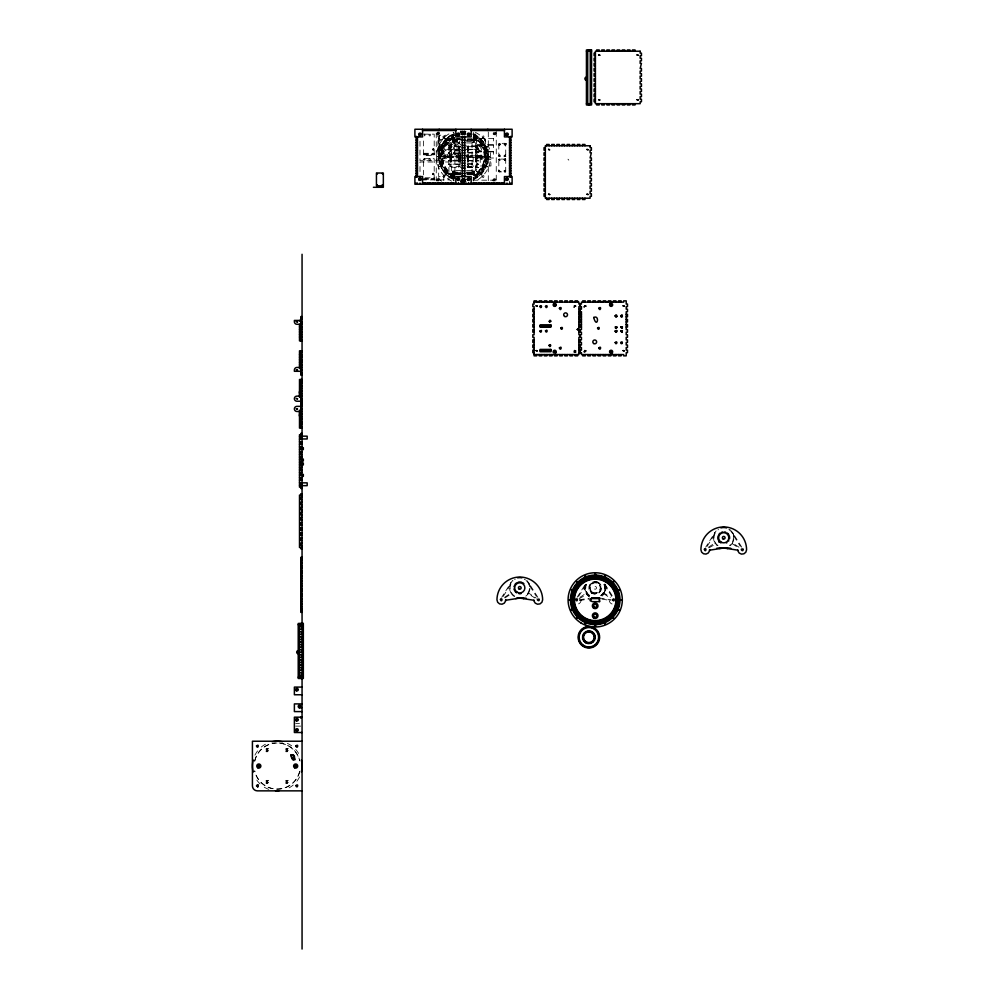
<?xml version="1.0" encoding="UTF-8"?>
<svg xmlns="http://www.w3.org/2000/svg" width="999" height="999" viewBox="0 0 999 999"><rect width="100%" height="100%" fill="white"/><g stroke="black" fill="none" stroke-linecap="round" stroke-linejoin="round"><path stroke-width="0.75" stroke-dasharray="5 3.75" d="M459.403 157.517L459.403 163.661M459.39 146.516L459.39 155.981M441.258 155.956C441.471 147.627 446.803 139.723 454.445 136.401A22.253 22.253 0 0 0 441.258 155.956C440.846 164.823 446.303 173.551 454.445 177.073A22.253 22.253 0 0 1 448.039 172.752M485.751 157.517C485.526 165.322 480.869 172.777 473.951 176.386A22.253 22.253 0 0 0 485.751 157.517C486.113 149.188 481.343 140.934 473.951 137.088A22.253 22.253 0 0 1 478.958 140.722M605.382 588.935L604.944 584.69A10.265 10.265 0 0 1 601.773 595.716L604.407 592.357L605.406 588.211M425.05 135.252L424.625 134.253M423.801 159.528L424.55 159.428L423.851 159.728M432.317 149.5C435.027 146.416 433.803 152.572 432.467 149.738M432.967 149.4L433.603 149.775L433.116 149.276M442.694 176.573L443.781 175.487L444.88 176.573L443.781 177.66L442.694 176.573L438.673 176.573L438.673 131.93M581.156 599.875L581.006 601.011A4.396 4.396 0 0 1 576.76 604.27M509.602 586.788L509.702 586.076A11.064 10.602 32.3 0 1 510.926 582.742L501.698 597.34M713.548 536.688L713.648 535.988A11.064 10.602 32.3 0 1 714.859 532.642L705.644 547.252M439.185 146.803L440.072 146.915L439.185 146.915M603.246 594.155L603.995 593.056L610.426 597.315M731.33 530.919A10.24 10.24 0 0 1 732.592 542.882L731.792 544.068M738.973 547.227L732.529 542.969L732.117 543.618L738.548 547.864M503.171 596.465L509.702 586.113M577.097 597.34L585.551 583.953M578.558 596.465L585.102 586.113A11.064 10.602 32.3 0 1 585.451 584.69M707.105 546.366L713.636 536.013M527.847 594.155L528.596 593.056L536.313 598.164M730.306 545.604A10.24 10.24 0 0 0 732.205 543.481L732.529 542.969M526.898 580.494A10.24 10.24 0 0 1 528.646 592.969C526.685 593.731 532.767 596.041 534.602 597.951M528.171 593.706L528.271 593.581A10.24 10.24 0 0 1 525.799 596.141M603.671 593.581L610.002 597.951M463.886 131.131L463.111 131.131M463.111 182.367L463.886 182.367M445.054 140.135L446.266 138.898M424.687 135.914L424.687 134.141M437.537 132.343C435.364 134.615 440.721 134.615 438.561 132.343M432.892 173.239C432.742 177.934 435.289 170.617 432.467 174.251M433.504 174.288L433.566 173.789M438.561 181.069C440.721 178.809 435.364 178.809 437.537 181.069M493.943 132.343C491.77 134.64 497.152 134.59 494.967 132.343M494.967 181.069C497.14 178.796 491.77 178.796 493.943 181.069M504.545 597.315L510.976 593.056L511.725 594.155A10.24 10.24 0 0 0 514.36 596.54M504.97 597.951L511.388 593.706M579.932 597.315L586.376 593.056M579.07 598.801L587.112 594.155M708.478 547.227L714.922 542.969A10.24 10.24 0 0 1 716.121 530.919M708.903 547.864L715.659 544.068A10.24 10.24 0 0 0 717.145 545.604M453.946 137.2C437.924 144.056 437.924 169.443 453.946 176.286M472.902 177.834C490.159 171.154 491.096 144.218 474.35 136.351M454.32 134.028C444.68 137.787 438.211 148.139 439.061 158.454C439.423 163.574 441.433 168.556 444.73 172.49C445.017 174.675 456.63 180.881 453.534 179.121C433.191 171.753 435.914 139.498 454.32 134.028A24.5 24.5 0 0 0 454.32 179.458M473.064 179.283C492.619 172.203 492.619 141.284 473.064 134.203M432.892 148.726L433.791 148.726M460.826 157.555L460.826 158.391M494.567 180.594L494.567 179.758M455.619 135.04C436.501 140.859 435.464 170.692 454.12 177.834M460.814 170.492L454.92 170.567M579.308 599.775L588.623 598.326M579.432 600.524L591.296 598.688M433.104 173.152L434.203 174.251L432.704 174.65M461.363 132.355L465.634 132.355L464.36 132.268M462.649 132.268L460.939 132.38A24.5 24.5 0 0 1 466.058 132.38M461.788 131.993L463.474 131.93M465.122 179.77L461.9 179.77M460.864 131.393L466.058 131.294M460.939 131.806L466.058 131.806M460.389 131.93L465.034 131.93M462.225 132.442L464.785 132.442M473.326 132.43L473.326 133.317M462.699 133.928L464.298 133.928M472.689 134.103L475.749 134.103L475.749 140.597L465.022 140.597M423.489 134.153L434.203 134.153L434.203 155.594L423.489 155.594L423.489 138.586M461.151 138.849L454.92 138.849L454.92 174.663L461.151 174.663M467.395 138.849L472.065 138.849L472.065 174.663L467.395 174.663M454.92 139.298L461.151 139.298M467.37 139.298L472.04 139.298A2.56 2.547 0 0 0 471.978 138.636M461.151 139.361L452.36 139.361L452.36 142.42L454.92 142.42M467.395 139.361L474.625 139.361L474.625 142.42L472.065 142.42M452.36 140.372L461.151 140.372M467.395 140.372L474.625 140.372M452.36 141.396L460.427 141.396M466.57 141.396L474.625 141.396M454.92 142.932L460.814 143.019M466.57 142.932L472.065 142.932M460.564 146.516L448.339 146.004L478.733 146.004L467.544 146.516M467.07 146.703L477.235 146.703L477.235 156.418M465.022 149.301L475.749 149.301L475.749 155.794L465.022 155.794M467.033 149.338L478.733 149.338L467.544 149.85M460.751 149.85L448.339 149.85L460.751 149.85L459.39 149.388M476.623 151.361L484.802 151.361L484.802 145.217L476.623 145.217L476.685 166.983M476.623 151.873L484.802 151.873L484.802 158.004L476.623 158.004M467.033 152.66L478.733 152.66L467.544 153.172M460.751 153.172L448.339 153.172L460.751 153.172L459.39 152.71M423.489 153.297L434.203 153.297M423.489 154.058L434.203 154.058M423.489 154.82L434.203 154.82M461.101 155.981L446.79 155.981L446.79 157.517L461.101 157.517M467.12 155.981L480.294 155.981L480.294 157.517L467.12 157.517M446.79 156.493L461.301 156.543M466.521 156.543L480.269 155.981M440.671 156.743L460.452 156.743M466.545 156.743L488.261 156.743M448.401 156.955L461.301 156.955M466.521 156.955L478.596 156.955M446.79 157.005L460.589 157.005L459.915 157.967L460.676 158.966M467.532 157.005L480.269 157.517M467.544 160.34L478.733 160.851L467.033 160.851M460.764 160.851L448.351 160.851L460.764 160.851L459.403 160.389M467.544 163.661L478.733 164.173L467.033 164.173M460.764 164.173L448.351 164.173L460.764 164.173L459.403 163.711M467.07 166.658L477.235 166.658L477.235 156.93M467.544 166.983L478.733 167.495L467.544 167.495M451.336 167.295L472.065 167.295M466.57 170.567L472.065 170.567M454.92 171.079L452.36 171.079L452.36 174.151L461.151 174.263M472.065 171.079L474.625 171.079L474.625 174.151L466.695 174.151M452.36 172.103L460.427 172.103M466.57 172.103L474.625 172.103M454.92 172.615L460.302 172.615M466.695 172.615L472.065 172.615M452.36 173.127L461.151 173.127M466.695 173.127L474.625 173.127M454.92 173.239L461.151 173.439M467.395 173.239L472.065 173.439M454.92 173.664L461.151 173.726M467.395 173.664L472.065 173.726M454.92 173.888L461.151 173.888M467.395 173.888L472.065 173.888M454.92 174.463L461.151 174.463M467.395 174.463L472.065 174.463M425.025 177.797L434.203 177.797M423.489 178.571L434.203 178.571M423.489 179.333L434.203 179.333M464.298 179.57L462.699 179.57A22.84 22.84 0 0 0 465.884 179.458M421.528 179.895L448.913 179.895L448.913 161.988L420.005 161.988L420.005 175.424M460.939 180.182L465.459 180.182M472.977 180.182L494.455 180.182M462.225 181.056L464.785 181.056M473.326 181.056L473.451 180.17M460.452 181.556L463.486 181.556M460.589 181.556L466.058 181.693M460.939 180.669L460.939 182.205L465.484 182.105M460.939 182.205L466.058 182.205M295.667 723.563L299.5 723.563M295.667 726.123L300.774 726.123M460.514 181.044L465.634 181.144L460.939 181.106A24.5 24.5 0 0 0 466.058 181.106M424.438 158.541C420.467 160.29 427.609 160.926 424.175 158.641M599.325 597.951L611.051 599.775M601.972 599.138L610.938 600.524M592.182 593.506L591.071 592.757M567.981 159.191L568.806 160.14M715.659 544.068L715.084 543.244M512.674 580.494A10.24 10.24 0 0 0 510.926 592.969L511.725 594.155M715.334 543.618L714.922 542.969M586.788 593.706L585.077 589.635L585.426 584.69A10.265 10.265 0 0 0 589.148 596.153L586.301 592.981M741.807 547.252L732.592 532.642A11.064 10.602 -32.3 0 1 733.803 535.988L733.903 536.688M733.803 536.013L740.346 546.366M604.82 583.953L613.261 597.34M611.8 596.465L605.269 586.113A11.064 10.602 -32.3 0 0 604.919 584.69M537.874 597.34L528.646 582.742A11.064 10.602 -32.3 0 1 529.87 586.076L529.957 586.788M529.87 586.113L536.401 596.465M609.228 600.262L609.328 601.023A4.433 4.433 0 0 0 613.611 604.308M509.552 181.056L509.552 184.253M496.253 131.393L496.253 180.557M488.299 131.93L488.299 181.556M479.807 155.981L479.807 157.517M479.245 155.981L479.245 157.517M479.095 155.981L479.095 157.517M478.571 155.981L478.571 157.517M476.286 146.703L476.286 166.658M476.048 146.004L476.048 156.493M476.048 157.005L476.048 167.495M475.649 156.418L475.649 139.785L451.336 139.785L451.336 156.418M475.649 156.93L475.649 173.564L451.336 173.564L451.336 156.93M473.776 139.361L473.776 142.42M473.776 171.079L473.776 174.151M473.339 140.372L473.339 141.396M473.339 172.103L473.339 173.127M473.164 156.93L473.164 166.658M472.914 139.361L472.914 142.42M472.914 171.079L472.914 174.151M468.481 146.054L468.481 156.418M468.481 156.93L468.481 167.295M468.319 146.004L468.319 156.493M468.319 157.005L468.319 167.495M467.844 146.703L467.844 166.658M467.682 146.516L467.682 155.981M467.682 157.517L467.682 166.983M464.785 130.519L464.785 136.913M464.785 176.573L464.785 182.967M463.561 132.442L463.499 135.002M463.499 178.496L463.499 181.056M462.225 130.519L462.225 136.913M462.225 176.573L462.225 182.967M460.939 130.519L460.939 134.353M460.089 156.418L460.089 146.703L449.75 146.703L449.75 156.418M460.089 156.93L460.089 166.658L449.75 166.658L449.75 156.93M459.14 146.703L459.14 166.658M458.753 146.004L458.753 156.493M458.766 157.005L458.766 164.173M458.504 146.054L458.504 156.418M458.504 156.93L458.504 167.295M457.105 137.887L456.968 160.851L439.198 160.714L439.198 131.806M454.083 139.361L454.083 142.42M454.083 171.079L454.083 174.151M453.646 140.372L453.646 141.396M453.646 172.103L453.646 173.127M453.209 139.361L453.209 142.42M453.209 171.079L453.209 174.151M451.024 146.004L451.024 156.493M451.036 157.005L451.036 164.173M450.699 146.703L450.699 166.658M450.387 146.516L450.387 155.981M450.399 157.517L450.399 163.661M448.501 155.981L448.501 157.517M448.401 156.543L448.351 157.517M447.827 155.981L447.839 157.517M447.265 155.981L447.277 157.517M443.781 175.487L443.781 181.556M437.912 131.806L437.912 160.714L420.005 160.714L420.005 137.887M436.251 132.929L436.251 180.557M434.203 180.107L434.203 158.666L423.489 158.666L423.489 174.9M431.843 154.058L431.843 154.82M431.843 178.571L431.843 179.333M431.206 154.058L431.206 154.82M431.206 178.571L431.206 179.333M426.486 154.058L426.486 154.82M426.486 178.571L426.486 179.333M425.849 154.058L425.849 154.82M425.849 178.571L425.849 179.333M287.537 748.651L287.537 749.675M287.537 750.699L287.537 751.723M287.537 780.369L287.537 781.393M287.537 782.417L287.537 783.441M286.663 748.651L286.663 749.675M286.663 750.699L286.663 751.723M286.663 780.369L286.663 781.393M286.663 782.417L286.663 783.441M267.832 748.651L267.832 749.675M267.832 750.699L267.832 751.723M267.832 780.369L267.832 781.393M267.832 782.417L267.832 783.441M266.958 748.651L266.958 749.675M266.958 750.699L266.958 751.723M266.958 780.369L266.958 781.393M266.958 782.417L266.958 783.441M473.514 136.226A22.84 22.84 0 0 1 473.514 177.273M454.945 177.922A22.84 22.84 0 0 1 453.496 136.226M461.113 134.041A22.84 22.84 0 0 1 465.884 134.041M526.535 580.869A9.728 9.728 0 0 1 525.499 595.716M514.635 596.103A9.728 9.728 0 0 1 513.036 580.869M514.635 579.607A9.728 9.728 0 0 1 515.222 579.27M524.35 579.27A9.728 9.728 0 0 1 525.499 579.994M603.958 584.315A9.466 9.466 0 0 1 600.749 595.516M589.622 595.516A9.466 9.466 0 0 1 586.413 584.315M604.195 584.215A9.728 9.728 0 0 1 600.899 595.716M589.472 595.716A9.728 9.728 0 0 1 586.163 584.215M597.365 581.843A6.394 6.394 0 0 1 599.412 592.657A6.394 6.394 0 0 1 588.948 589.26A6.394 6.394 0 0 1 596.94 581.705M605.794 585.988A10.777 10.777 0 0 1 602.11 596.103M589.472 596.99A10.777 10.777 0 0 1 584.939 584.527M605.431 584.527A10.777 10.777 0 0 1 605.631 585.252M729.745 529.482A10.24 10.24 0 0 1 730.306 529.92M728.87 529.52A9.728 9.728 0 0 1 729.432 545.629M718.006 545.629A9.728 9.728 0 0 1 716.97 530.769M718.006 529.895A9.728 9.728 0 0 1 718.568 529.52M299.7 771.203A23.027 23.027 0 0 1 254.708 770.691M254.708 761.388A23.027 23.027 0 0 1 299.7 760.876M299.663 771.727A23.127 23.127 0 0 1 254.72 771.216M254.72 760.851A23.127 23.127 0 0 1 275.424 742.994M279.083 742.994A23.127 23.127 0 0 1 299.663 760.351M299.563 776.922A24.813 24.813 0 0 1 295.704 782.642M293.207 785.052A24.813 24.813 0 0 1 285.739 789.36M268.768 789.36A24.813 24.813 0 0 1 261.301 785.052M260.015 783.89A24.813 24.813 0 0 1 254.945 776.91M254.945 755.157A24.813 24.813 0 0 1 258.816 749.437M261.301 747.027A24.813 24.813 0 0 1 267.158 743.368M287.35 743.368A24.813 24.813 0 0 1 293.207 747.027M295.704 749.437A24.813 24.813 0 0 1 299.563 755.157M460.939 159.503A1.536 1.536 0 0 1 459.403 157.967A1.536 1.536 0 0 1 460.939 156.443M436.713 180.944A1.536 1.536 0 0 1 438.049 178.646A1.536 1.536 0 0 1 439.373 180.944M439.373 132.467A1.536 1.536 0 0 1 438.049 134.765A1.536 1.536 0 0 1 436.713 132.467M495.791 132.467A1.536 1.536 0 0 1 494.455 134.765A1.536 1.536 0 0 1 493.131 132.467M493.131 180.944A1.536 1.536 0 0 1 494.455 178.646A1.536 1.536 0 0 1 495.791 180.944M455.157 176.835A21.741 21.741 0 0 1 455.157 136.651M473.326 135.914A23.027 23.027 0 0 1 473.326 177.572M466.708 179.545A23.027 23.027 0 0 1 461.9 179.72M455.631 178.384A23.027 23.027 0 0 1 455.631 135.102M461.001 154.945A2.298 2.298 0 0 1 461.001 150.499M461.001 149.825A2.298 2.298 0 0 1 461.001 145.379M461.001 144.718A2.298 2.298 0 0 1 461.001 140.26M461.001 139.598A2.298 2.298 0 0 1 459.602 138.524M458.479 138.524A2.298 2.298 0 0 1 455.332 139.361A2.298 2.298 0 0 1 454.495 136.226M454.92 139.336A2.56 2.547 0 0 1 455.007 138.674M473.439 135.689A23.277 23.277 0 0 1 473.439 177.797M465.871 179.907A23.277 23.277 0 0 1 462.187 179.995M454.533 178.234A23.277 23.277 0 0 1 454.533 135.265M462.187 133.504A23.277 23.277 0 0 1 465.871 133.579M473.601 134.078A24.813 24.813 0 0 1 473.601 179.42M466.096 181.431A24.813 24.813 0 0 1 460.914 181.431M454.208 179.758A24.813 24.813 0 0 1 454.208 133.729M460.052 132.168A24.813 24.813 0 0 1 466.096 132.068M441.745 181.181A4.995 4.995 0 0 1 438.673 176.573M475.387 132.368A27.123 27.123 0 0 1 475.387 181.119M451.61 181.119A27.123 27.123 0 0 1 451.61 132.368M473.326 178.771A24.113 24.113 0 0 0 487.612 157.58L487.612 155.894A24.113 24.113 0 0 0 473.326 134.703M465.197 180.794A24.113 24.113 0 0 1 461.838 180.794M453.708 178.771A24.113 24.113 0 0 1 453.708 134.703M461.838 132.68A24.113 24.113 0 0 1 465.197 132.68M446.965 171.628A22.253 22.253 0 0 1 441.258 157.517M480.044 141.846A22.253 22.253 0 0 1 485.751 155.956M473.476 137.987A21.241 21.241 0 0 1 473.476 175.487M454.87 176.136A21.241 21.241 0 0 1 454.87 137.338M473.226 138.436A20.717 20.717 0 0 1 473.226 175.037M455.069 175.662A20.717 20.717 0 0 1 455.069 137.8M467.02 154.383A2.56 2.56 0 0 1 467.02 159.116M466.933 155.207A1.786 1.786 0 0 1 466.933 158.304M460.926 159.316A2.56 2.56 0 0 1 458.366 156.756A2.56 2.56 0 0 1 460.926 154.196M460.689 158.529A1.786 1.786 0 0 1 460.689 154.982M460.751 163.374A2.81 2.81 0 0 1 460.801 161.826M460.751 173.214A2.81 2.81 0 0 1 460.801 171.666M485.227 156.743C485.302 164.885 480.369 172.79 473.014 176.286A21.741 21.741 0 0 0 473.014 137.2C480.369 140.697 485.302 148.601 485.227 156.743M443.993 156.593C447.152 160.302 444.642 152.51 444.368 157.567C447.427 158.903 445.404 153.559 443.993 156.593M482.979 156.743L481.843 157.83L480.819 156.743L481.843 155.657L482.892 157.18L481.131 157.492L481.506 155.744L482.979 156.743L481.381 157.655L481.381 155.832L482.954 156.743M487.987 157.605C487.749 166.771 481.88 175.474 473.464 179.121A24.5 24.5 0 0 0 473.464 134.365C482.43 138.237 488.436 147.852 487.987 157.605M498.613 144.256C499.975 147.577 501.098 141.621 498.613 144.256M498.613 155.669C499.975 159.028 501.286 152.797 498.513 155.557C499.85 159.403 501.298 153.009 498.613 155.669M498.613 159.603C501.685 163.037 498.826 155.944 498.926 160.452C501.436 161.563 499.825 157.143 498.613 159.603M498.613 171.016C501.685 174.45 498.826 167.345 498.926 171.865C501.436 172.977 499.825 168.556 498.613 171.016M504.145 144.256C504.045 146.241 507.042 144.855 505.531 143.531C499.238 148.052 515.472 141.646 498.813 143.719L498.813 156.518L505.906 156.331L505.294 154.833L504.033 156.094L505.744 156.543L505.719 143.719L504.145 144.256M504.145 155.669C505.482 158.991 506.643 153.034 504.145 155.669M504.145 159.603C505.531 162.924 506.58 156.968 504.145 159.603M504.145 171.016C505.531 174.338 506.58 168.381 504.145 171.016M428.821 134.753C430.07 138.661 431.855 132.005 428.821 134.753M428.821 159.266C430.07 163.174 431.855 156.506 428.821 159.266M437.624 133.117L438.461 133.342L437.624 133.117M437.225 156.631L438.099 156.855L437.275 156.518M442.732 136.638C444.068 140.784 445.966 133.704 442.732 136.638M437.624 180.07L438.461 180.295L437.624 180.07M444.792 138.362L445.616 138.699L444.842 138.249M444.056 156.468C445.342 160.477 447.165 153.646 444.056 156.468M444.792 174.9L445.616 175.237L444.842 174.788M477.035 145.866C480.344 158.042 483.591 142.72 477.035 145.866M477.534 146.004C480.182 156.481 482.005 144.231 477.534 146.004M481.343 138.362L482.205 138.586L481.381 138.249M482.167 136.638C483.504 140.784 485.402 133.704 482.167 136.638M481.343 174.9L482.205 175.137L481.381 174.788M482.167 176.286C483.504 180.444 485.402 173.364 482.167 176.286M488.911 156.631L489.735 156.968L488.961 156.518M494.043 133.117L494.88 133.342L494.043 133.117M498.513 144.143C499.762 148.052 501.548 141.396 498.513 144.143M499.125 144.318L499.875 144.518L499.125 144.318M499.125 155.719L499.875 155.919L499.125 155.719M499.125 159.665L499.875 159.865L499.125 159.665M499.125 171.079L499.875 171.279L499.125 171.079M504.657 144.318L505.394 144.518L504.657 144.318M504.033 159.503C505.294 163.411 507.08 156.743 504.033 159.503M504.657 155.719L505.394 155.919L504.657 155.719M504.657 159.665L505.394 159.865L504.657 159.665M504.033 170.904C505.294 174.813 507.08 168.157 504.033 170.904M504.657 171.079L505.394 171.279L504.657 171.079M439.21 166.458L440.047 166.808L439.273 166.358M453.196 132.705L454.033 133.042L453.196 132.705M453.196 180.444L454.033 180.794L453.196 180.444M486.963 146.691L487.787 147.028L486.963 146.691M486.963 166.458L487.787 166.808L487.025 166.358M603.995 593.056L603.571 593.706L604.008 593.069M463.511 133.641L461.9 133.704A23.027 23.027 0 0 1 466.708 133.941L463.511 133.641M463.499 134.478L461.95 134.528A22.253 22.253 0 0 1 465.059 134.528L463.499 134.478M465.059 178.946L461.95 178.946A22.253 22.253 0 0 0 465.059 178.946M484.802 138.561L476.623 138.561L476.623 144.705L484.802 144.705L484.802 138.561M493.531 138.561L485.339 138.561L485.339 144.705L493.531 144.705L493.531 138.561M493.531 145.217L485.339 145.217L485.339 151.361L493.531 151.361L493.531 145.217M493.531 151.873L485.339 151.873L485.339 158.004L493.531 158.004L493.531 151.873M505.719 159.078L498.813 159.078L498.813 171.865L505.719 171.865L505.719 159.078M490.946 159.478L480.219 159.478L480.219 165.971L490.946 165.971L490.946 159.478M268.681 748.651L266.121 748.651L266.121 749.675L268.681 749.675L268.681 748.651M288.374 748.651L285.814 748.651L285.814 749.675L288.374 749.675L288.374 748.651M268.681 750.699L266.121 750.699L266.121 751.723L268.681 751.723L268.681 750.699M288.374 750.699L285.814 750.699L285.814 751.723L288.374 751.723L288.374 750.699M268.681 780.369L266.121 780.369L266.121 781.393L268.681 781.393L268.681 780.369M288.374 780.369L285.814 780.369L285.814 781.393L288.374 781.393L288.374 780.369M268.681 782.417L266.121 782.417L266.121 783.441L268.681 783.441L268.681 782.417M288.374 782.417L285.814 782.417L285.814 783.441L288.374 783.441L288.374 782.417M479.32 145.305L479.12 145.042A1.548 1.548 0 0 0 476.535 146.541L478.846 150.549A1.548 1.548 0 0 0 481.431 149.063L479.32 145.305M592.07 592.844A5.882 5.882 0 0 0 601.061 588.061A5.882 5.882 0 0 0 592.419 582.667A5.882 5.882 0 0 0 592.07 592.844A5.857 5.857 0 0 0 601.036 588.061A5.857 5.857 0 0 0 592.432 582.679A5.857 5.857 0 0 0 592.082 592.832M592.345 592.395A5.345 5.345 0 0 0 600.524 588.049A5.345 5.345 0 0 0 592.669 583.141A5.345 5.345 0 0 0 592.345 592.395M594.467 588.998A1.349 1.349 0 0 0 596.528 587.899A1.349 1.349 0 0 0 594.555 586.675A1.349 1.349 0 0 0 594.467 588.998M592.469 592.195A5.12 5.12 0 0 0 600.299 588.036A5.12 5.12 0 0 0 592.782 583.341A5.12 5.12 0 0 0 592.469 592.195M447.977 144.843A1.923 1.923 0 0 0 450.849 143.182A1.923 1.923 0 0 0 447.977 141.521A1.923 1.923 0 0 0 447.977 144.843M476.71 171.666A1.923 1.923 0 0 0 479.92 170.804A1.923 1.923 0 0 0 477.572 168.456A1.923 1.923 0 0 0 476.71 171.666M439.985 154.72A2.298 2.298 0 0 0 443.444 152.722A2.298 2.298 0 0 0 439.985 150.724A2.298 2.298 0 0 0 439.985 154.72M445.104 154.72A2.298 2.298 0 0 0 448.551 152.722A2.298 2.298 0 0 0 445.104 150.724A2.298 2.298 0 0 0 445.104 154.72M450.212 154.72A2.298 2.298 0 0 0 453.671 152.722A2.298 2.298 0 0 0 450.212 150.724A2.298 2.298 0 0 0 450.212 154.72M455.332 154.72A2.298 2.298 0 0 0 458.791 152.722A2.298 2.298 0 0 0 455.332 150.724A2.298 2.298 0 0 0 455.332 154.72M450.212 149.6A2.298 2.298 0 0 0 453.671 147.602A2.298 2.298 0 0 0 450.212 145.617A2.298 2.298 0 0 0 450.212 149.6M455.332 149.6A2.298 2.298 0 0 0 458.791 147.602A2.298 2.298 0 0 0 455.332 145.617A2.298 2.298 0 0 0 455.332 149.6M439.985 149.6A2.298 2.298 0 0 0 443.444 147.602A2.298 2.298 0 0 0 439.985 145.617A2.298 2.298 0 0 0 439.985 149.6M445.104 149.6A2.298 2.298 0 0 0 448.551 147.602A2.298 2.298 0 0 0 445.104 145.617A2.298 2.298 0 0 0 445.104 149.6M439.985 144.48A2.298 2.298 0 0 0 443.444 142.495A2.298 2.298 0 0 0 439.985 140.497A2.298 2.298 0 0 0 439.985 144.48M445.104 144.48A2.298 2.298 0 0 0 448.551 142.495A2.298 2.298 0 0 0 445.104 140.497A2.298 2.298 0 0 0 445.104 144.48M455.332 144.48A2.298 2.298 0 0 0 458.791 142.495A2.298 2.298 0 0 0 455.332 140.497A2.298 2.298 0 0 0 455.332 144.48M450.212 144.48A2.298 2.298 0 0 0 453.671 142.495A2.298 2.298 0 0 0 450.212 140.497A2.298 2.298 0 0 0 450.212 144.48M450.212 139.361A2.298 2.298 0 0 0 453.671 137.375A2.298 2.298 0 0 0 450.212 135.377A2.298 2.298 0 0 0 450.212 139.361M445.104 139.361A2.298 2.298 0 0 0 448.551 137.375A2.298 2.298 0 0 0 445.104 135.377A2.298 2.298 0 0 0 445.104 139.361M439.985 139.361A2.298 2.298 0 0 0 443.444 137.375A2.298 2.298 0 0 0 439.985 135.377A2.298 2.298 0 0 0 439.985 139.361M454.92 174.163A2.56 2.547 0 0 0 455.007 174.825A2.56 2.547 0 0 1 454.92 174.213M471.978 174.825A2.56 2.547 0 0 0 472.065 174.163A2.56 2.547 0 0 1 471.978 174.862M480.457 158.192A2.048 2.048 0 0 0 483.891 157.28A2.048 2.048 0 0 0 481.381 154.77A2.048 2.048 0 0 0 480.457 158.192M444.043 158.516A2.048 2.048 0 0 0 447.115 156.743A2.048 2.048 0 0 0 444.043 154.97A2.048 2.048 0 0 0 444.043 158.516"/><path stroke-width="1.5" d="M299.8 397.215L299.5 392.083M599.05 638.311L599.1 637.599A10.265 10.265 0 0 0 584.065 628.184A10.265 10.265 0 0 0 583.441 645.941A10.265 10.265 0 0 0 599.138 637.599M612.524 599.875C615.147 596.228 614.51 603.771 612.562 599.65M505.756 599.875L505.606 601.011A4.396 4.396 0 0 1 496.965 599.875A22.84 22.84 0 0 1 519.005 577.06L520.604 577.06A22.84 22.84 0 0 1 542.632 599.875A4.433 4.433 0 0 1 533.928 601.023L533.828 600.262M709.69 549.787L709.54 550.924A4.396 4.396 0 0 1 700.911 549.787A22.84 22.84 0 0 1 722.951 526.96L724.537 526.96A22.84 22.84 0 0 1 746.578 549.787A4.433 4.433 0 0 1 737.874 550.924L737.774 550.174M500.374 599.437C501.585 603.521 503.259 597.24 500.536 599.188M575.774 599.437C576.985 603.496 578.658 597.277 575.936 599.188M704.32 549.35C705.444 553.446 707.317 547.127 704.482 549.088M617.744 609.44L618.056 608.653M539.972 330.906C544.667 330.132 537.412 333.129 541.283 330.369M578.483 330.095L577.859 328.596M571.328 589.984L571.391 589.547M610.327 304.183L610.451 305.619L611.9 305.494M620.903 326.985L622.365 326.86L621.952 328.421L620.691 327.16L622.402 326.71L622.19 328.321M620.903 330.919L622.402 330.644L621.952 332.355L620.691 331.106L622.252 330.681L622.127 332.143M610.327 351.124L610.451 352.572L611.9 352.447M550.774 321.553C546.078 321.815 553.371 319.056 549.762 321.978M515.896 598.688L515.959 598.613A1.786 1.786 0 0 1 516.995 598.114L522.577 598.114A1.786 1.786 0 0 1 523.613 598.613L523.676 598.688M719.829 548.601L719.904 548.526A1.786 1.786 0 0 1 720.928 548.014L726.51 548.014A1.786 1.786 0 0 1 727.547 548.526L727.609 548.601M616.845 316.596L615.384 316.471L615.846 315.172M541.283 331.918L540.384 331.918M716.645 548.314L719.58 547.864M709.402 550.212L723.726 548.001A11.588 10.814 -81.2 0 0 724.437 547.976A10.24 10.24 0 0 1 723.014 547.976A11.588 10.814 81.2 0 0 723.726 548.001L738.049 550.212M505.457 600.312L519.78 598.089A11.588 10.814 -81.2 0 0 521.915 597.864A10.24 10.24 0 0 1 517.657 597.864A11.588 10.814 81.2 0 0 519.78 598.089L534.115 600.312M590.884 598.751L595.179 598.089A11.588 10.814 -81.2 0 0 597.315 597.864A10.265 10.265 0 0 1 593.044 597.889A11.588 10.814 81.2 0 0 595.179 598.089L599.475 598.751M549.999 320.217L549.363 321.74M257.542 784.777L256.456 785.863L258.079 786.812L258.304 785.102L257.542 784.777L257.542 786.95M586.438 51.224L591.545 51.224M595.392 53.147L594.105 53.147L594.105 55.707L595.392 55.707M595.392 58.267L594.105 58.267L594.105 60.827L595.392 60.827M595.392 63.387L594.105 63.387L594.105 65.946L595.392 65.946M595.392 68.494L594.105 68.494L594.105 71.054L595.392 71.054M595.392 73.614L594.105 73.614L594.105 76.174L595.392 76.174M595.392 78.734L594.105 78.734L594.105 81.294L595.392 81.294M595.392 83.854L594.105 83.854L594.105 86.413L595.392 86.413M595.392 88.961L594.105 88.961L594.105 91.521L595.392 91.521M595.392 94.081L594.105 94.081L594.105 96.641L595.392 96.641M595.392 99.201L594.105 99.201L594.105 101.761L595.392 101.761M586.438 103.684L591.545 103.684M422.49 130.519L455.906 130.519M471.103 130.519L504.52 130.519M416.171 137.562L417.445 137.562M462.225 137.562L464.785 137.562M509.552 137.562L510.839 137.562M416.171 140.11L417.445 140.11M462.225 140.11L464.785 140.11M509.552 140.11L510.839 140.11M416.171 142.67L417.445 142.67M462.225 142.67L464.785 142.67M509.552 142.67L510.839 142.67M416.171 145.23L417.445 145.23M462.225 145.23L464.785 145.23M509.552 145.23L510.839 145.23M416.171 147.79L417.445 147.79M462.225 147.79L464.785 147.79M509.552 147.79L510.839 147.79M545.329 147.677L544.043 147.677L544.043 150.237L545.329 150.237M416.171 150.35L417.445 150.35M462.225 150.35L464.785 150.35M509.552 150.35L510.839 150.35M545.329 152.797L544.043 152.797L544.043 155.357L545.329 155.357M416.171 152.909L417.445 152.909M462.225 152.909L464.785 152.909M509.552 152.909L510.839 152.909M416.171 155.469L417.445 155.469M462.225 155.469L464.785 155.469M509.552 155.469L510.839 155.469M416.171 158.029L417.445 158.029M462.225 158.029L464.785 158.029M509.552 158.029L510.839 158.029M545.329 157.917L544.043 157.917L544.043 160.477L545.329 160.477M416.171 160.577L417.445 160.577M462.225 160.577L464.785 160.577M509.552 160.577L510.839 160.577M545.329 163.037L544.043 163.037L544.043 165.584L545.329 165.584M416.171 163.137L417.445 163.137M462.225 163.137L464.785 163.137M509.552 163.137L510.839 163.137M416.171 165.697L417.445 165.697M462.225 165.697L464.785 165.697M509.552 165.697L510.839 165.697M545.329 168.144L544.043 168.144L544.043 170.704L545.329 170.704M416.171 168.257L417.445 168.257M462.225 168.257L464.785 168.257M509.552 168.257L510.839 168.257M416.171 170.817L417.445 170.817M462.225 170.817L464.785 170.817M509.552 170.817L510.839 170.817M416.171 173.376L417.445 173.376M462.225 173.376L464.785 173.376M509.552 173.376L510.839 173.376M545.329 173.264L544.043 173.264L544.043 175.824L545.329 175.824M416.171 175.936L417.445 175.936M462.225 175.936L464.785 175.936M509.552 175.936L510.839 175.936M545.329 178.384L544.043 178.384L544.043 180.944L545.329 180.944M422.49 182.967L455.906 182.967M471.103 182.967L504.52 182.967M545.329 183.504L544.043 183.504L544.043 186.051L545.329 186.051M383.341 185.814L376.436 185.814L376.436 173.014L383.341 173.014L383.341 187.288L373.414 187.288M545.329 188.611L544.043 188.611L544.043 191.171L545.329 191.171M545.329 193.731L544.043 193.731L544.043 196.291L545.329 196.291M534.103 302.123L578.883 302.123L578.883 304.046L581.443 304.046L581.443 302.123L623.651 302.123L623.651 300.849L626.211 300.849L626.211 304.046L627.484 304.046L627.484 306.606L626.211 306.606L626.211 309.166L627.484 309.166L627.484 311.725L626.211 311.725L626.211 329.633L627.484 329.633L627.484 332.192L626.211 332.192L626.211 334.752L627.484 334.752L627.484 337.3L626.211 337.3L626.211 339.86L627.484 339.86L627.484 342.42L626.211 342.42L626.211 344.98L627.484 344.98L627.484 347.54L626.211 347.54L626.211 350.1L627.484 350.1L627.484 352.659L626.211 352.659L626.211 355.856L623.651 355.856L623.651 354.57L581.443 354.57L581.443 352.659L578.883 352.659M534.103 309.166L532.829 309.166L532.829 311.725L534.103 311.725M578.883 309.166L581.443 309.166L581.443 306.606L578.883 306.606L578.883 334.752L581.443 334.752L581.443 332.192L578.883 332.192M578.883 311.725L581.443 311.725L581.443 329.633L578.883 329.633M534.103 314.285L532.829 314.285L532.829 316.833L534.103 316.833M578.883 314.285L581.443 314.285M626.211 314.285L627.484 314.285L627.484 316.833L626.211 316.833M302.06 316.596L300.774 316.596L300.774 340.909M578.883 316.833L581.443 316.833M300.774 317.882L302.06 317.882M300.774 319.156L302.06 319.156M534.103 319.393L532.829 319.393L532.829 321.953L534.103 321.953M578.883 319.393L581.443 319.393M626.211 319.393L627.484 319.393L627.484 321.953L626.211 321.953M300.774 320.429L294.38 320.429L294.38 321.715A2.56 2.56 0 0 0 296.94 324.275L302.06 324.275M300.774 321.715L302.06 321.715M578.883 321.953L581.443 321.953M534.103 324.513L532.829 324.513L532.829 327.073L534.103 327.073M578.883 324.513L581.443 324.513M626.211 324.513L627.484 324.513L627.484 327.073L626.211 327.073M540.147 325.662L550.861 325.662M540.147 326.436L550.861 326.436M299.5 326.835L302.06 326.835M578.883 327.073L581.443 327.073M299.5 329.395L302.06 329.395M534.103 329.633L532.829 329.633L532.829 332.192L534.103 332.192M299.5 331.943L302.06 331.943M299.5 334.503L302.06 334.503M299.5 337.063L302.06 337.063M300.774 339.623L302.06 339.623M534.103 339.86L532.829 339.86L532.829 342.42L534.103 342.42M578.883 339.86L581.443 339.86L581.443 337.3L578.883 337.3L578.883 354.57L534.103 354.57M302.06 340.909L299.5 340.909L299.5 324.275M578.883 342.42L581.443 342.42L581.443 344.98L578.883 344.98M534.103 344.98L532.829 344.98L532.829 347.54L534.103 347.54M578.883 347.54L581.443 347.54L581.443 350.1L578.883 350.1M534.103 350.1L532.829 350.1L532.829 352.659L534.103 352.659M540.147 350.174L550.861 350.174M302.06 350.824L299.5 350.824L299.5 368.556M540.147 350.936L550.861 350.936M300.774 352.11L302.06 352.11M299.5 354.657L302.06 354.657M299.5 357.217L302.06 357.217M299.5 359.777L302.06 359.777M299.5 362.337L302.06 362.337M299.5 364.897L302.06 364.897M302.06 367.457L296.94 367.457A2.56 2.56 0 0 0 294.38 370.017L294.38 371.291L300.774 371.291M300.774 370.017L302.06 370.017M300.774 372.577L302.06 372.577M300.774 373.851L302.06 373.851M302.06 375.124L300.774 375.124L300.774 350.824M302.06 379.495L299.5 379.495L299.5 397.215M300.774 380.769L302.06 380.769M300.774 383.329L302.06 383.329M300.774 385.889L302.06 385.889M300.774 388.449L302.06 388.449M300.774 391.009L302.06 391.009M299.5 391.371L300.012 396.665M300.774 393.569L302.06 393.569M299.5 396.116L296.94 396.116A2.56 2.56 0 0 0 294.38 398.676A2.56 2.56 0 0 0 296.94 401.236L302.06 401.236M300.774 396.116L302.06 396.116M300.774 398.676L302.06 398.676M300.774 403.159L302.06 403.159M300.774 404.433L302.06 404.433M302.06 406.356L296.94 406.356A2.56 2.56 0 0 0 294.38 408.916A2.56 2.56 0 0 0 296.94 411.476L299.5 411.476M300.774 408.916L302.06 408.916M300.774 411.476L302.06 411.476M300.774 414.036L302.06 414.036M299.5 415.509L299.8 410.377M299.5 416.233L300.012 410.926M300.774 416.583L302.06 416.583M300.774 419.143L302.06 419.143M300.774 421.703L302.06 421.703M300.774 424.263L302.06 424.263M300.774 426.823L302.06 426.823M302.06 428.096L299.5 428.096L299.5 410.377M302.06 433.441L300.774 433.441L300.774 434.727M302.06 434.727L299.5 434.727L299.5 487.175L302.06 487.175M302.06 436.163L307.18 436.163L307.18 438.973L302.06 438.973M299.5 436.65L302.06 436.65M299.5 439.198L302.06 439.198M299.5 441.758L302.06 441.758M299.5 444.318L302.06 444.318M299.5 446.878L302.06 446.878M299.5 449.438L302.06 449.438M299.5 451.998L302.06 451.998M299.5 454.557L302.06 454.557M299.5 457.117L302.06 457.117M299.5 459.677L302.06 459.677M299.5 462.225L302.06 462.225M299.5 464.785L302.06 464.785M299.5 467.345L302.06 467.345M299.5 469.905L302.06 469.905M299.5 472.465L302.06 472.465M299.5 475.024L302.06 475.024M299.5 477.584L302.06 477.584M299.5 480.144L302.06 480.144M299.5 482.692L302.06 482.692M302.06 482.854L307.18 482.854L307.18 485.664L302.06 485.664M299.5 485.252L302.06 485.252M302.06 488.449L300.774 488.449L300.774 487.175M302.06 493.781L300.774 493.781L300.774 495.067M302.06 495.067L299.5 495.067L299.5 547.514L302.06 547.514M302.06 496.978L300.774 496.978L300.774 499.537L302.06 499.537M302.06 502.097L300.774 502.097L300.774 504.657L302.06 504.657M302.06 507.217L300.774 507.217L300.774 509.777L302.06 509.777M302.06 512.337L300.774 512.337L300.774 514.897L302.06 514.897M302.06 517.445L300.774 517.445L300.774 520.004L302.06 520.004M302.06 522.564L300.774 522.564L300.774 525.124L302.06 525.124M302.06 527.684L300.774 527.684L300.774 530.244L302.06 530.244M302.06 532.804L300.774 532.804L300.774 535.364L302.06 535.364M302.06 537.912L300.774 537.912L300.774 540.471L302.06 540.471M302.06 543.031L300.774 543.031L300.774 545.591L302.06 545.591M302.06 548.788L300.774 548.788L300.774 547.514M302.06 557.33L300.774 557.33L300.774 612.337L302.06 612.337M300.774 558.603L302.06 558.603M300.774 560.526L302.06 560.526M300.774 563.086L302.06 563.086M300.774 565.646L302.06 565.646M300.774 568.206L302.06 568.206M300.774 570.754L302.06 570.754M300.774 573.314L302.06 573.314M300.774 575.874L302.06 575.874M300.774 578.433L302.06 578.433M300.774 580.993L302.06 580.993M300.774 583.553L302.06 583.553M300.774 586.113L302.06 586.113M300.774 588.673L302.06 588.673M300.774 591.233L302.06 591.233M300.774 593.781L302.06 593.781M300.774 596.341L302.06 596.341M300.774 598.901L302.06 598.901M300.774 601.46L302.06 601.46M300.774 604.02L302.06 604.02M300.774 606.58L302.06 606.58M300.774 609.14L302.06 609.14M300.774 611.051L302.06 611.051M298.214 624.725L303.334 624.725M299.5 626.648L302.06 626.648M299.5 629.208L302.06 629.208M299.5 631.768L302.06 631.768M299.5 634.328L302.06 634.328M299.5 636.887L302.06 636.887M299.5 639.447L302.06 639.447M299.5 641.995L302.06 641.995M299.5 644.555L302.06 644.555M299.5 647.115L302.06 647.115M299.5 649.675L302.06 649.675M299.5 652.235L302.06 652.235M299.5 654.795L302.06 654.795M299.5 657.354L302.06 657.354M299.5 659.914L302.06 659.914M299.5 662.462L302.06 662.462M299.5 665.022L302.06 665.022M299.5 667.582L302.06 667.582M299.5 670.142L302.06 670.142M299.5 672.702L302.06 672.702M299.5 675.262L302.06 675.262M298.214 677.185L303.334 677.185M302.06 687.087L294.38 687.087L294.38 694.767L302.06 694.767M302.06 703.908L294.38 703.908L294.38 711.588L302.06 711.588M299.5 707.742L301.648 707.742M302.06 717.17L294.38 717.17L294.38 732.517L302.06 732.517M302.06 741.221L252.422 741.221L252.422 785.863A4.995 4.995 0 0 0 257.417 790.858L302.06 790.858M727.871 547.864L730.806 548.314M523.763 597.926L526.348 598.326M615.646 328.321L617.182 327.435L615.434 326.71L615.646 328.321L615.471 326.86L616.845 326.86M621.99 315.172L622.365 316.596L620.903 316.471M615.709 332.143L615.471 330.794L616.845 330.794M553.983 305.557L555.419 305.557L555.419 304.121M742.969 549.088C738.898 548.039 743.343 552.996 743.131 549.35M539.035 599.188C534.79 598.551 539.772 602.684 539.185 599.437M617.744 590.309L617.919 590.696M635.039 51.224L635.039 49.95L632.492 49.95L632.492 51.224M635.039 103.684L635.039 104.957L632.492 104.957L632.492 103.684M629.932 51.224L629.932 49.95L627.372 49.95L627.372 51.224M629.932 103.684L629.932 104.957L627.372 104.957L627.372 103.684M624.812 51.224L624.812 49.95L622.252 49.95L622.252 51.224M624.812 103.684L624.812 104.957L622.252 104.957L622.252 103.684M621.091 302.123L621.091 300.849L618.531 300.849L618.531 302.123M621.091 354.57L621.091 355.856L618.531 355.856L618.531 354.57M619.692 51.224L619.692 49.95L617.132 49.95L617.132 51.224M619.692 103.684L619.692 104.957L617.132 104.957L617.132 103.684M615.971 302.123L615.971 300.849L613.423 300.849L613.423 302.123M615.971 354.57L615.971 355.856L613.423 355.856L613.423 354.57M614.572 51.224L614.572 49.95L612.012 49.95L612.012 51.224M614.572 103.684L614.572 104.957L612.012 104.957L612.012 103.684M610.864 302.123L610.864 300.849L608.304 300.849L608.304 302.123M610.864 354.57L610.864 355.856L608.304 355.856L608.304 354.57M609.465 51.224L609.465 49.95L606.905 49.95L606.905 51.224M609.465 103.684L609.465 104.957L606.905 104.957L606.905 103.684M605.744 302.123L605.744 300.849L603.184 300.849L603.184 302.123M605.744 354.57L605.744 355.856L603.184 355.856L603.184 354.57M604.345 51.224L604.345 49.95L601.785 49.95L601.785 51.224M604.345 103.684L604.345 104.957L601.785 104.957L601.785 103.684M600.624 302.123L600.624 300.849L598.064 300.849L598.064 302.123M600.624 354.57L600.624 355.856L598.064 355.856L598.064 354.57M599.225 51.224L599.225 49.95L596.665 49.95L596.665 51.224M599.225 103.684L599.225 104.957L596.665 104.957L596.665 103.684M595.504 302.123L595.504 300.849L592.944 300.849L592.944 302.123M595.504 354.57L595.504 355.856L592.944 355.856L592.944 354.57M590.397 302.123L590.397 300.849L587.837 300.849L587.837 302.123M590.397 354.57L590.397 355.856L587.837 355.856L587.837 354.57M590.272 51.224L590.272 103.684M589.635 49.95L589.635 51.224M589.635 103.684L589.635 104.957M588.349 49.95L588.349 51.224M588.349 103.684L588.349 104.957M587.712 51.224L587.712 103.684M585.277 302.123L585.277 300.849L582.717 300.849L582.717 302.123M585.277 354.57L585.277 355.856L582.717 355.856L582.717 354.57M584.977 145.767L584.977 144.48L582.417 144.48L582.417 145.767M584.977 198.214L584.977 199.488L582.417 199.488L582.417 198.214M579.87 145.767L579.87 144.48L577.31 144.48L577.31 145.767M579.87 198.214L579.87 199.488L577.31 199.488L577.31 198.214M577.597 302.123L577.597 300.849L575.037 300.849L575.037 302.123M577.597 354.57L577.597 355.856L575.037 355.856L575.037 354.57M574.75 145.767L574.75 144.48L572.19 144.48L572.19 145.767M574.75 198.214L574.75 199.488L572.19 199.488L572.19 198.214M572.477 302.123L572.477 300.849L569.929 300.849L569.929 302.123M572.477 354.57L572.477 355.856L569.929 355.856L569.929 354.57M569.63 145.767L569.63 144.48L567.07 144.48L567.07 145.767M569.63 198.214L569.63 199.488L567.07 199.488L567.07 198.214M567.37 302.123L567.37 300.849L564.81 300.849L564.81 302.123M567.37 354.57L567.37 355.856L564.81 355.856L564.81 354.57M564.51 145.767L564.51 144.48L561.95 144.48L561.95 145.767M564.51 198.214L564.51 199.488L561.95 199.488L561.95 198.214M562.25 302.123L562.25 300.849L559.69 300.849L559.69 302.123M562.25 354.57L562.25 355.856L559.69 355.856L559.69 354.57M559.403 145.767L559.403 144.48L556.843 144.48L556.843 145.767M559.403 198.214L559.403 199.488L556.843 199.488L556.843 198.214M557.13 302.123L557.13 300.849L554.57 300.849L554.57 302.123M557.13 354.57L557.13 355.856L554.57 355.856L554.57 354.57M554.283 145.767L554.283 144.48L551.723 144.48L551.723 145.767M554.283 198.214L554.283 199.488L551.723 199.488L551.723 198.214M552.01 302.123L552.01 300.849L549.45 300.849L549.45 302.123M552.01 354.57L552.01 355.856L549.45 355.856L549.45 354.57M549.163 145.767L549.163 144.48L546.603 144.48L546.603 145.767M549.163 198.214L549.163 199.488L546.603 199.488L546.603 198.214M546.903 302.123L546.903 300.849L544.343 300.849L544.343 302.123M546.903 354.57L546.903 355.856L544.343 355.856L544.343 354.57M541.783 302.123L541.783 300.849L539.223 300.849L539.223 302.123M541.783 354.57L541.783 355.856L539.223 355.856L539.223 354.57M536.663 302.123L536.663 300.849L534.103 300.849L534.103 304.046L532.829 304.046L532.829 306.606L534.103 306.606L534.103 334.752L532.829 334.752L532.829 337.3L534.103 337.3L534.103 355.856L536.663 355.856L536.663 354.57M510.839 136.264L510.839 177.285M510.839 182.967L510.839 184.253M509.552 136.688L509.552 176.798M509.552 182.967L509.552 184.253M506.993 182.967L506.993 184.253M504.433 129.246L504.433 136.913L512.112 136.913L512.112 129.246L414.897 129.246L414.897 136.913L422.565 136.913L422.565 129.246M504.433 184.253L504.433 176.573L512.112 176.573L512.112 184.253L414.897 184.253L414.897 176.573L422.565 176.573L422.565 184.253M501.873 182.967L501.873 184.253M499.325 182.967L499.325 184.253M496.765 182.967L496.765 184.253M494.205 182.967L494.205 184.253M491.645 182.967L491.645 184.253M489.085 182.967L489.085 184.253M487.812 129.246L487.812 130.519M487.812 182.967L487.812 184.253M486.525 182.967L486.525 184.253M483.966 182.967L483.966 184.253M481.406 182.967L481.406 184.253M478.858 182.967L478.858 184.253M476.298 182.967L476.298 184.253M473.738 182.967L473.738 184.253M471.178 129.246L471.178 136.913L455.831 136.913L455.831 129.246M471.178 184.253L471.178 176.573L455.831 176.573L455.831 184.253M468.618 182.967L468.618 184.253M466.058 182.967L466.058 184.253M464.785 136.688L464.785 176.798M464.135 182.967L464.135 184.253M462.862 182.967L462.862 184.253M462.225 136.688L462.225 176.798M460.939 182.967L460.939 184.253M458.391 182.967L458.391 184.253M453.271 182.967L453.271 184.253M450.711 182.967L450.711 184.253M448.151 182.967L448.151 184.253M445.591 182.967L445.591 184.253M443.032 182.967L443.032 184.253M440.472 182.967L440.472 184.253M439.198 129.246L439.198 130.519M439.198 182.967L439.198 184.253M437.912 182.967L437.912 184.253M435.364 182.967L435.364 184.253M432.804 182.967L432.804 184.253M430.244 182.967L430.244 184.253M427.684 182.967L427.684 184.253M425.124 182.967L425.124 184.253M420.005 182.967L420.005 184.253M417.445 136.688L417.445 176.798M417.445 182.967L417.445 184.253M416.171 136.264L416.171 177.285M416.171 182.967L416.171 184.253M303.334 447.589L303.334 449.637M303.334 459.003L303.334 461.051M303.334 462.949L303.334 464.997M303.334 474.363L303.334 476.398M302.06 254.27L302.06 949.05M301.423 623.451L301.423 624.725M301.423 677.185L301.423 678.458M300.774 379.495L300.774 428.096M300.774 436.65L300.774 439.198M300.774 441.758L300.774 444.318M300.774 446.878L300.774 449.438M300.774 451.998L300.774 454.557M300.774 457.117L300.774 459.677M300.774 462.225L300.774 464.785M300.774 467.345L300.774 469.905M300.774 472.465L300.774 475.024M300.774 477.584L300.774 480.144M300.774 482.692L300.774 485.252M300.774 717.17L300.774 718.144M300.137 623.451L300.137 624.725M300.137 677.185L300.137 678.458M299.5 320.429L299.5 321.129M299.5 624.725L299.5 677.185M521.003 593.618A5.882 5.882 0 0 1 518.968 593.681M516.67 592.844A5.882 5.882 0 0 1 516.008 592.37M515.409 591.795A5.882 5.882 0 0 1 514.91 591.146M514.335 590.059A5.882 5.882 0 0 1 513.986 588.873M513.986 586.838A5.882 5.882 0 0 1 514.185 586.038M514.91 584.565A5.882 5.882 0 0 1 515.409 583.916M516.008 583.354A5.882 5.882 0 0 1 516.67 582.867M518.169 582.205A5.882 5.882 0 0 1 521.803 582.33M522.902 582.867A5.882 5.882 0 0 1 523.876 583.628M517.657 577.847A10.24 10.24 0 0 1 521.915 577.847M598.863 597.976A10.777 10.777 0 0 1 591.495 597.976M718.968 542.045A6.394 6.394 0 0 1 718.681 541.708M729.32 535.951A5.882 5.882 0 0 1 729.52 538.786M728.82 540.709A5.882 5.882 0 0 1 728.608 541.058M726.847 542.757A5.882 5.882 0 0 1 726.485 542.957M720.966 542.957A5.882 5.882 0 0 1 720.604 542.757M719.642 541.995A5.882 5.882 0 0 1 718.843 541.058M718.269 539.972A5.882 5.882 0 0 1 718.131 535.951M718.843 534.477A5.882 5.882 0 0 1 719.355 533.828M719.642 533.528A5.882 5.882 0 0 1 720.267 533.004M721.715 532.23A5.882 5.882 0 0 1 722.901 531.943M724.537 531.943A5.882 5.882 0 0 1 725.736 532.23M727.185 533.004A5.882 5.882 0 0 1 727.809 533.528M728.096 533.828A5.882 5.882 0 0 1 728.82 534.827M720.903 527.922A10.24 10.24 0 0 1 726.548 527.922M599.962 601.161A2.56 2.56 0 0 1 599.3 601.91M599.3 597.852A2.56 2.56 0 0 1 599.962 598.601M590.259 600.861A2.56 2.56 0 0 1 590.259 598.901M301.336 760.039A24.813 24.813 0 0 1 301.336 772.04M278.983 790.796A24.813 24.813 0 0 1 275.524 790.796M253.172 772.04A24.813 24.813 0 0 1 253.172 760.039M272.09 741.758A24.813 24.813 0 0 1 282.417 741.758M295.192 759.153A1.548 1.548 0 0 1 294.792 759.839M575.811 352.073A1.536 1.536 0 0 1 575.436 352.222M574.637 352.222A1.536 1.536 0 0 1 573.95 351.823M574.275 307.292A1.536 1.536 0 0 1 573.95 307.055M584.752 352.185A1.536 1.536 0 0 1 583.94 351.511M584.29 307.143A1.536 1.536 0 0 1 583.94 306.73M586.438 80.22A1.536 1.536 0 0 1 584.902 78.684A1.536 1.536 0 0 1 586.438 77.148M298.214 653.721A1.536 1.536 0 0 1 296.691 652.185A1.536 1.536 0 0 1 298.214 650.649M457.08 135.152A2.298 2.298 0 0 1 457.642 135.377M469.143 183.267A27.123 27.123 0 0 1 457.867 183.267M296.391 321.566L297.502 321.865L296.391 321.566M296.391 369.867L297.502 370.167L296.391 369.867M296.391 398.526L297.502 398.826L296.391 398.526M296.391 408.766L297.502 409.066L296.391 408.766M256.493 745.928C257.817 750.087 259.715 742.994 256.493 745.928M257.804 765.771C259.091 769.767 260.926 762.936 257.804 765.771M297.802 652.072L298.601 652.397L297.839 651.96M296.391 689.497L297.502 689.797L296.391 689.497M290.784 755.169C294.093 767.332 297.34 752.022 290.784 755.169M291.283 755.294C293.881 765.883 295.854 753.408 291.283 755.294M296.391 719.567L297.502 719.867L296.391 719.567M298.938 706.318L300.05 706.618L298.938 706.318M296.391 729.807L297.502 730.107L296.441 729.67M295.916 745.928C297.252 750.087 299.151 742.994 295.916 745.928M294.643 765.771C295.929 769.767 297.764 762.936 294.643 765.771M295.916 785.589C297.252 789.734 299.151 782.654 295.916 785.589M376.748 173.614L377.46 173.901L376.785 173.514M376.748 185.015L377.46 185.315L376.785 184.927M382.28 173.614L382.979 173.901L382.317 173.514M382.28 185.015L382.979 185.315L382.317 184.927M419.455 134.203L420.567 134.503L419.455 134.203M419.455 178.983L420.567 179.283L419.455 178.983M457.829 134.203L458.941 134.503L457.829 134.203M457.829 178.983L458.941 179.283L457.829 178.983M468.069 134.203L469.18 134.503L468.069 134.203M468.069 178.983L469.18 179.283L468.069 178.983M506.443 134.203L507.554 134.503L506.443 134.203M506.443 178.983L507.554 179.283L506.443 178.983M548.601 149.45L549.662 149.887L548.663 149.313M548.601 194.218L549.725 194.518L548.601 194.218M536.113 305.819L537.225 306.119L536.113 305.819M539.847 306.368C541.096 310.277 542.882 303.609 539.847 306.368M540.459 306.531L541.208 306.73L540.459 306.531M536.113 350.587L537.225 350.886L536.113 350.587M540.459 331.044L541.208 331.243L540.459 331.044M545.479 306.368C546.728 310.277 548.513 303.609 545.479 306.368M545.479 330.869C546.728 334.777 548.513 328.122 545.479 330.869M549.625 321.016L550.362 321.216L549.625 321.016M549 345.354C550.262 349.263 552.047 342.595 549 345.354M554.283 304.72L555.119 304.957L554.32 304.62M549.625 345.517L550.362 345.716L549.625 345.517M586.013 78.571L586.85 78.796L586.013 78.571M559.39 308.241C560.726 312.4 562.624 305.307 559.39 308.241M554.283 351.673L555.119 351.898L554.283 351.673M560.714 328.084C561.987 332.08 563.823 325.249 560.714 328.084M559.39 347.902C560.726 352.048 562.624 344.967 559.39 347.902M598.676 54.92L599.787 55.22L598.676 54.92M586.987 149.45L588.099 149.75L586.987 149.45M598.676 99.688L599.787 99.987L598.676 99.688M586.987 194.218L588.099 194.518L586.987 194.218M574.487 305.819L575.599 306.119L574.487 305.819M574.487 350.587L575.599 350.886L574.487 350.587M577.185 329.47L578.021 329.695L577.185 329.47M584.715 305.819L585.826 306.119L584.715 305.819M584.715 350.587L585.826 350.886L584.715 350.587M593.693 317.482C597.002 329.645 600.237 314.335 593.693 317.482M598.826 308.241C600.149 312.4 602.047 305.307 598.826 308.241M597.552 328.084C598.838 332.08 600.661 325.249 597.552 328.084M637.05 54.92L638.161 55.22L637.05 54.92M598.826 347.902C600.149 352.048 602.047 344.967 598.826 347.902M568.931 599.762L569.792 599.987L568.968 599.65M637.05 99.688L638.161 99.987L637.05 99.688M610.689 304.72L611.538 304.957L610.689 304.72M576.498 581.493L577.36 581.718L576.498 581.493M615.172 315.759C616.42 319.668 618.206 312.999 615.172 315.759M610.689 351.673L611.538 351.898L610.689 351.673M615.784 315.921L616.52 316.121L615.784 315.921M576.498 618.031L577.36 618.269L576.498 618.031M615.172 331.106C616.42 335.015 618.206 328.346 615.172 331.106M615.784 327.335L616.52 327.535L615.784 327.335M615.784 331.268L616.52 331.468L615.821 331.181M615.172 342.52C616.42 346.428 618.206 339.76 615.172 342.52M615.784 342.682L616.52 342.882L615.821 342.595M620.691 315.759C621.94 319.668 623.738 312.999 620.691 315.759M621.316 315.921L622.052 316.121L621.316 315.921M623.101 305.819L624.213 306.119L623.101 305.819M621.316 327.335L622.052 327.535L621.316 327.335M621.316 331.268L622.052 331.468L621.316 331.268M620.691 342.52C621.94 346.428 623.738 339.76 620.691 342.52M621.316 342.682L622.052 342.882L621.316 342.682M623.101 350.587L624.213 350.886L623.101 350.587M594.767 573.913L595.629 574.15L594.767 573.913M594.767 625.599L595.629 625.836L594.767 625.599M613.036 581.493L613.91 581.718L613.036 581.493M613.036 618.031L613.91 618.269L613.036 618.031M620.604 599.762L621.428 600.099L620.654 599.65M570.916 609.59L571.74 609.939L570.978 609.49M584.902 575.836L585.726 576.173L584.902 575.836M584.902 623.576L585.726 623.925L584.902 623.576M604.682 575.836L605.506 576.173L604.682 575.836M604.682 623.576L605.506 623.925L604.682 623.576M618.656 589.81L619.492 590.159L618.656 589.81M618.656 609.59L619.492 609.939L618.656 609.59M553.871 303.559L553.621 303.758A1.536 1.536 0 0 0 553.621 305.919A1.536 1.536 0 0 0 555.781 305.919A1.536 1.536 0 0 0 555.781 303.758L553.871 303.559M610.277 303.559L610.027 303.758A1.536 1.536 0 0 0 610.027 305.919A1.536 1.536 0 0 0 612.2 305.919A1.536 1.536 0 0 0 612.2 303.758L610.277 303.559M555.781 352.872L553.621 352.872A1.536 1.536 0 0 1 553.621 350.699A1.536 1.536 0 0 1 555.781 350.699A1.536 1.536 0 0 1 555.781 352.872M612.2 352.872L610.027 352.872A1.536 1.536 0 0 1 610.027 350.699A1.536 1.536 0 0 1 612.2 350.699A1.536 1.536 0 0 1 612.2 352.872M592.644 598.089L592.395 598.114A1.786 1.786 0 0 0 592.395 601.66L597.976 601.66A1.786 1.786 0 0 0 597.976 598.114L592.644 598.089M595.167 575.062L593.481 575.112A24.813 24.813 0 0 0 570.417 600.736A24.813 24.813 0 0 0 595.217 624.675A24.813 24.813 0 0 0 620.004 600.736L620.004 599A24.813 24.813 0 0 0 595.217 575.062M591.545 49.95L586.438 49.95L586.438 104.957L591.545 104.957L591.545 49.95M640.159 51.224L595.392 51.224L595.392 103.684L640.159 103.684L640.159 101.761L641.445 101.761L641.445 99.201L640.159 99.201L640.159 96.641L641.445 96.641L641.445 94.081L640.159 94.081L640.159 91.521L641.445 91.521L641.445 88.961L640.159 88.961L640.159 86.413L641.445 86.413L641.445 83.854L640.159 83.854L640.159 81.294L641.445 81.294L641.445 78.734L640.159 78.734L640.159 76.174L641.445 76.174L641.445 73.614L640.159 73.614L640.159 71.054L641.445 71.054L641.445 68.494L640.159 68.494L641.445 63.387L640.159 63.387L640.159 60.827L641.445 60.827L641.445 58.267L640.159 58.267L640.159 55.707L641.445 55.707L641.445 53.147L640.159 53.147L640.159 51.224M590.097 145.767L545.329 145.767L545.329 198.214L590.097 198.214L590.097 196.291L591.383 196.291L591.383 193.731L590.097 193.731L590.097 191.171L591.383 191.171L591.383 188.611L590.097 188.611L590.097 186.051L591.383 186.051L591.383 183.504L590.097 183.504L590.097 180.944L591.383 180.944L591.383 178.384L590.097 178.384L590.097 175.824L591.383 175.824L591.383 173.264L590.097 173.264L590.097 170.704L591.383 170.704L591.383 168.144L590.097 168.144L590.097 165.584L591.383 165.584L591.383 163.037L590.097 163.037L590.097 160.477L591.383 160.477L591.383 157.917L590.097 157.917L591.383 152.797L590.097 152.797L590.097 150.237L591.383 150.237L591.383 147.677L590.097 147.677L590.097 145.767M550.861 324.9L540.147 324.9L540.147 327.197L550.861 327.197L550.861 324.9M550.861 349.413L540.147 349.413L540.147 351.71L550.861 351.71L550.861 349.413M303.334 623.451L298.214 623.451L298.214 678.458L303.334 678.458L303.334 623.451M596.64 579.195L595.192 579.145A20.717 20.717 0 0 0 577.022 609.815A20.717 20.717 0 0 0 612.649 611.051A20.717 20.717 0 0 0 596.64 579.195M612.375 584.415L611.251 583.254A23.089 23.089 0 0 0 579.17 583.254A23.089 23.089 0 0 0 578.059 615.322L579.17 616.47A23.089 23.089 0 0 0 611.251 616.47A23.089 23.089 0 0 0 612.375 584.415M611.738 584.977L610.664 583.853A22.253 22.253 0 0 0 572.951 599.088L572.951 600.649A22.253 22.253 0 0 0 578.658 614.76L579.732 615.884A22.253 22.253 0 0 0 617.444 600.649L617.444 599.088A22.253 22.253 0 0 0 611.738 584.977M619.318 600.711L619.318 599.025A24.113 24.113 0 0 0 582.917 579.12A24.113 24.113 0 0 0 582.917 620.604A24.113 24.113 0 0 0 619.318 600.711M580.219 306.606L580.219 304.046L580.157 306.606M580.219 311.725L580.219 309.166L580.157 311.725M580.219 316.833L580.219 314.285L580.157 316.833M580.219 321.953L580.219 319.393L580.157 321.953M580.219 327.073L580.219 324.513L580.157 327.073M580.219 332.192L580.219 329.633L580.157 332.192M580.219 337.3L580.219 334.752L580.157 337.3M580.219 342.42L580.219 339.86L580.157 342.42M580.219 347.54L580.219 344.98L580.157 347.54M580.219 352.659L580.219 350.1L580.157 352.659M519.068 588.998A1.349 1.349 0 0 0 521.128 587.899A1.349 1.349 0 0 0 519.155 586.675A1.349 1.349 0 0 0 519.068 588.998M517.07 592.195A5.12 5.12 0 0 0 524.9 588.036A5.12 5.12 0 0 0 517.382 583.341A5.12 5.12 0 0 0 517.07 592.195M583.728 645.491A9.728 9.728 0 0 0 598.601 637.587A9.728 9.728 0 0 0 584.315 628.658A9.728 9.728 0 0 0 583.728 645.491M585.489 642.669A6.394 6.394 0 0 0 595.267 637.462A6.394 6.394 0 0 0 585.876 631.593A6.394 6.394 0 0 0 585.489 642.669M585.764 642.232A5.882 5.882 0 0 0 594.755 637.449A5.882 5.882 0 0 0 586.113 632.042A5.882 5.882 0 0 0 585.764 642.232A5.857 5.857 0 0 0 594.73 637.449A5.857 5.857 0 0 0 586.126 632.067A5.857 5.857 0 0 0 585.776 642.207M583.166 646.378A10.777 10.777 0 0 0 599.637 637.624A10.777 10.777 0 0 0 583.828 627.734A10.777 10.777 0 0 0 583.166 646.378M586.051 641.783A5.345 5.345 0 0 0 594.218 637.424A5.345 5.345 0 0 0 586.363 632.517A5.345 5.345 0 0 0 586.051 641.783M723.014 538.898A1.349 1.349 0 0 0 725.062 537.812A1.349 1.349 0 0 0 723.089 536.575A1.349 1.349 0 0 0 723.014 538.898M721.016 542.107A5.12 5.12 0 0 0 728.833 537.937A5.12 5.12 0 0 0 721.315 533.241A5.12 5.12 0 0 0 721.016 542.107M580.831 622.877A27.123 27.123 0 0 0 622.302 600.824A27.123 27.123 0 0 0 582.467 575.923A27.123 27.123 0 0 0 580.831 622.877M583.953 617.882A21.241 21.241 0 0 0 616.42 600.611A21.241 21.241 0 0 0 585.227 581.118A21.241 21.241 0 0 0 583.953 617.882M594.33 616.945A1.536 1.536 0 0 0 596.715 615.771A1.536 1.536 0 0 0 594.505 614.285A1.536 1.536 0 0 0 594.33 616.945M593.531 608.104A2.81 2.81 0 0 0 597.976 606.118A2.81 2.81 0 0 0 594.043 603.246A2.81 2.81 0 0 0 593.531 608.104M594.33 607.092A1.536 1.536 0 0 0 596.715 605.931A1.536 1.536 0 0 0 594.505 604.445A1.536 1.536 0 0 0 594.33 607.092M593.531 617.944A2.81 2.81 0 0 0 597.976 615.958A2.81 2.81 0 0 0 594.043 613.099A2.81 2.81 0 0 0 593.531 617.944M294.643 767.806A2.048 2.048 0 0 0 297.714 766.033A2.048 2.048 0 0 0 294.643 764.26A2.048 2.048 0 0 0 294.643 767.806M257.792 767.806A2.048 2.048 0 0 0 260.864 766.033A2.048 2.048 0 0 0 257.792 764.26A2.048 2.048 0 0 0 257.792 767.806M296.303 731.068A1.274 1.274 0 0 0 298.214 729.957A1.274 1.274 0 0 0 296.303 728.845A1.274 1.274 0 0 0 296.303 731.068M296.303 720.828A1.274 1.274 0 0 0 298.214 719.717A1.274 1.274 0 0 0 296.303 718.618A1.274 1.274 0 0 0 296.303 720.828M298.863 707.579A1.274 1.274 0 0 0 300.774 706.468A1.274 1.274 0 0 0 298.863 705.356A1.274 1.274 0 0 0 298.863 707.579M506.356 180.245A1.274 1.274 0 0 0 508.279 179.133A1.274 1.274 0 0 0 506.356 178.022A1.274 1.274 0 0 0 506.356 180.245M564.635 316.458A1.923 1.923 0 0 0 567.507 314.785A1.923 1.923 0 0 0 564.635 313.124A1.923 1.923 0 0 0 564.635 316.458M593.768 343.569A1.923 1.923 0 0 0 596.64 341.908A1.923 1.923 0 0 0 593.768 340.247A1.923 1.923 0 0 0 593.768 343.569M457.742 135.464A1.274 1.274 0 0 0 459.665 134.353A1.274 1.274 0 0 0 457.742 133.254A1.274 1.274 0 0 0 457.742 135.464M467.982 135.464A1.274 1.274 0 0 0 469.892 134.353A1.274 1.274 0 0 0 467.982 133.254A1.274 1.274 0 0 0 467.982 135.464M419.105 180.032A1.274 1.274 0 0 0 421.241 179.458A1.274 1.274 0 0 0 419.68 177.897A1.274 1.274 0 0 0 419.105 180.032M419.368 135.464A1.274 1.274 0 0 0 421.291 134.353A1.274 1.274 0 0 0 419.368 133.254A1.274 1.274 0 0 0 419.368 135.464M457.742 180.245A1.274 1.274 0 0 0 459.665 179.133A1.274 1.274 0 0 0 457.742 178.022A1.274 1.274 0 0 0 457.742 180.245M467.982 180.245A1.274 1.274 0 0 0 469.892 179.133A1.274 1.274 0 0 0 467.982 178.022A1.274 1.274 0 0 0 467.982 180.245M296.303 690.759A1.274 1.274 0 0 0 298.214 689.647A1.274 1.274 0 0 0 296.303 688.536A1.274 1.274 0 0 0 296.303 690.759M506.356 135.464A1.274 1.274 0 0 0 508.279 134.353A1.274 1.274 0 0 0 506.356 133.254A1.274 1.274 0 0 0 506.356 135.464"/></g></svg>
